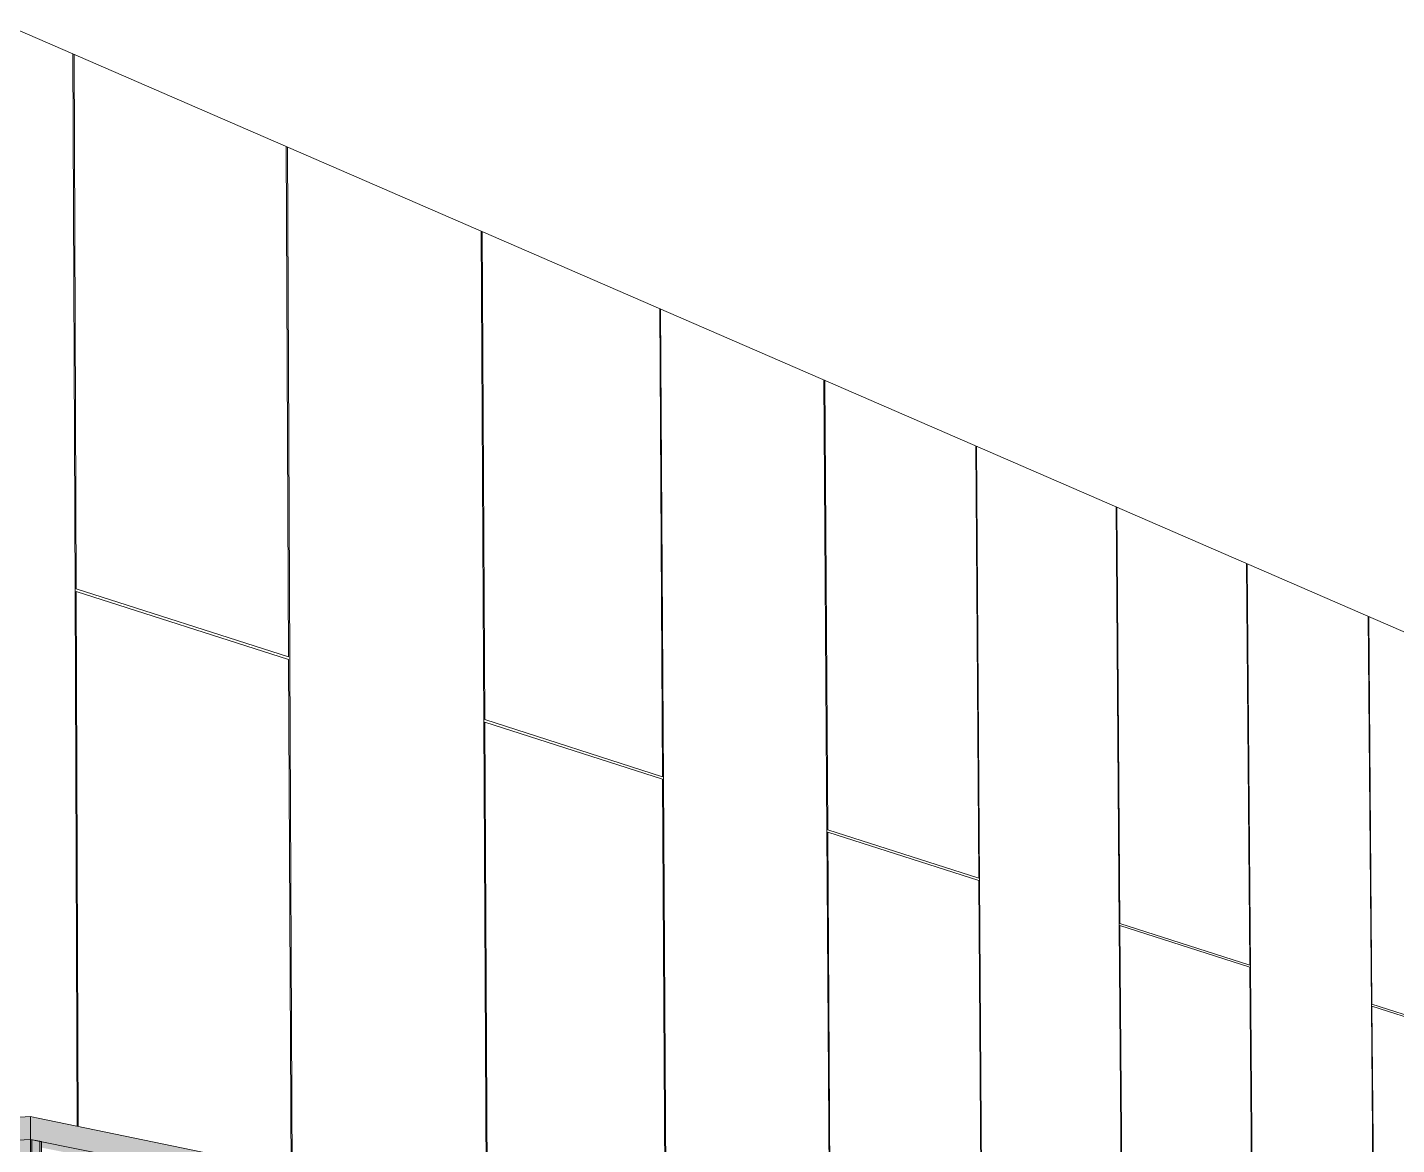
# Model space of a CAD drawing. Header units: inches. Extents: x 30764 to 30770, y -4780 to 4478.
# Drawn here: x 30764.3226 to 30764.4908, y -164.8989 to -164.7616 of the extents above; entities that cross this region are included whole.
import ezdxf

# ---------------------------------------------------------------- set-up
doc = ezdxf.new("R2010")
doc.units = ezdxf.units.IN
doc.header["$MEASUREMENT"] = 0
for name, color, linetype, lineweight in [('A-GLAZ-CWMG', 51, 'Continuous', 9), ('A-WALL-PATT', 111, 'Continuous', 13), ('L-SITE-WALL', 31, 'Continuous', 13)]:
    doc.layers.add(name, color=color, linetype=linetype, lineweight=lineweight)

# ---------------------------------------------------------------- blocks, each defined once
blk = doc.blocks.new('FP_1-Entrance - Clinic')
at = {"layer": 'A-WALL-PATT', "lineweight": 9}
for p, q in [((30764.32846, -164.83088), (30764.3282, -164.76487)), ((30764.3286, -164.83058), (30764.32834, -164.76493)), ((30764.35469, -164.83895), (30764.3544, -164.77625)), ((30764.35482, -164.83932), (30764.35453, -164.77631)), ((30764.37865, -164.84695), (30764.37833, -164.78665)), ((30764.37877, -164.84667), (30764.37845, -164.7867)), ((30764.40061, -164.85368), (30764.40027, -164.79618)), ((30764.40072, -164.85402), (30764.40038, -164.79622)), ((30764.42081, -164.86045), (30764.42045, -164.80494)), ((30764.42091, -164.8602), (30764.42055, -164.80499)), ((30764.43946, -164.86615), (30764.43909, -164.81304)), ((30764.43955, -164.86645), (30764.43918, -164.81308)), ((30764.45673, -164.87195), (30764.45634, -164.82053)), ((30764.45681, -164.87171), (30764.45643, -164.82057)), ((30764.47276, -164.87683), (30764.47237, -164.8275)), ((30764.47284, -164.87711), (30764.47245, -164.82753)), ((30764.32871, -164.89663), (30764.32846, -164.83088)), ((30764.3286, -164.83058), (30764.35469, -164.83895)), ((30764.35469, -164.83928), (30764.3286, -164.83092)), ((30764.32885, -164.89666), (30764.3286, -164.83092)), ((30764.48769, -164.88187), (30764.48729, -164.83398)), ((30764.48776, -164.88164), (30764.48736, -164.83401)), ((30764.35498, -164.90205), (30764.35469, -164.83928)), ((30764.35511, -164.90208), (30764.35482, -164.83932)), ((30764.37897, -164.90699), (30764.37865, -164.84695)), ((30764.37877, -164.84667), (30764.40061, -164.85368)), ((30764.37877, -164.84699), (30764.40061, -164.85398)), ((30764.37908, -164.907), (30764.37877, -164.84699)), ((30764.40095, -164.91154), (30764.40061, -164.85398)), ((30764.40106, -164.91156), (30764.40072, -164.85402)), ((30764.42091, -164.8602), (30764.43946, -164.86615)), ((30764.42117, -164.91572), (30764.42081, -164.86045)), ((30764.43946, -164.86642), (30764.42091, -164.86048)), ((30764.42127, -164.91574), (30764.42091, -164.86048)), ((30764.43983, -164.91957), (30764.43946, -164.86642)), ((30764.43993, -164.91959), (30764.43955, -164.86645)), ((30764.45711, -164.92313), (30764.45673, -164.87195)), ((30764.45681, -164.87171), (30764.47276, -164.87683)), ((30764.45681, -164.87198), (30764.47276, -164.87709)), ((30764.4572, -164.92315), (30764.45681, -164.87198)), ((30764.47315, -164.92645), (30764.47276, -164.87709)), ((30764.47323, -164.92646), (30764.47284, -164.87711)), ((30764.48809, -164.92953), (30764.48769, -164.88187)), ((30764.48776, -164.88164), (30764.50162, -164.88609)), ((30764.50162, -164.88633), (30764.48776, -164.88189)), ((30764.48816, -164.92954), (30764.48776, -164.88189))]:
    blk.add_line(p, q, dxfattribs=at)

msp = doc.modelspace()

# ---------------------------------------------------------------- hatches: boundary and pattern name
at = {"layer": 'A-GLAZ-CWMG'}
msp.add_hatch(color=256, dxfattribs=at).paths.add_polyline_path([(30764.31787, -164.89852), (30764.32298, -164.89824), (30764.32297, -164.89545), (30764.31786, -164.89574), (30764.31787, -164.89831)], flags=0)
at = {"layer": 'A-GLAZ-CWMG', "lineweight": 5}
for points in [[(30764.32374, -164.8984), (30764.32373, -164.89561), (30764.32297, -164.89545), (30764.32298, -164.89824)], [(30764.3441, -164.9025), (30764.34409, -164.89981), (30764.32373, -164.89561), (30764.32374, -164.8984), (30764.34243, -164.90216)], [(30764.31809, -164.96233), (30764.32321, -164.9622), (30764.32298, -164.89824), (30764.31787, -164.89852), (30764.31809, -164.96147)], [(30764.32438, -164.96231), (30764.32414, -164.89848), (30764.32298, -164.89824), (30764.32321, -164.9622)], [(30764.32456, -164.96093), (30764.32433, -164.89851), (30764.32316, -164.89828), (30764.32339, -164.96082)], [(30764.34075, -164.90254), (30764.34356, -164.90239), (30764.32433, -164.89851), (30764.32434, -164.89925), (30764.34003, -164.90239)]]:
    msp.add_hatch(color=256, dxfattribs=at).paths.add_polyline_path(points, flags=0)

# ---------------------------------------------------------------- linework, layer by layer
at = {"layer": 'A-GLAZ-CWMG'}
for p, q in [((30764.32297, -164.89545), (30764.31786, -164.89574)), ((30764.32298, -164.89824), (30764.32297, -164.89545)), ((30764.32373, -164.89561), (30764.32297, -164.89545)), ((30764.34409, -164.89981), (30764.32373, -164.89561)), ((30764.31787, -164.89852), (30764.32298, -164.89824)), ((30764.31787, -164.89852), (30764.32298, -164.89824)), ((30764.32298, -164.89824), (30764.32414, -164.89848)), ((30764.32298, -164.89824), (30764.32321, -164.9622)), ((30764.32374, -164.8984), (30764.32298, -164.89824)), ((30764.32316, -164.89828), (30764.32433, -164.89851)), ((30764.32316, -164.89828), (30764.32339, -164.96082)), ((30764.3441, -164.9025), (30764.32374, -164.8984)), ((30764.32414, -164.89848), (30764.32438, -164.96231)), ((30764.32433, -164.89851), (30764.32456, -164.96093))]:
    msp.add_line(p, q, dxfattribs=at)
at = {"layer": 'L-SITE-WALL'}
msp.add_line((30764.57119, -164.87043), (30764.32071, -164.76162), dxfattribs=at)

# ---------------------------------------------------------------- block references
at = {"layer": 'L-SITE-WALL', "lineweight": 9}
msp.add_blockref('FP_1-Entrance - Clinic', (0, 0), dxfattribs=at)

doc.saveas('drawing.dxf')
